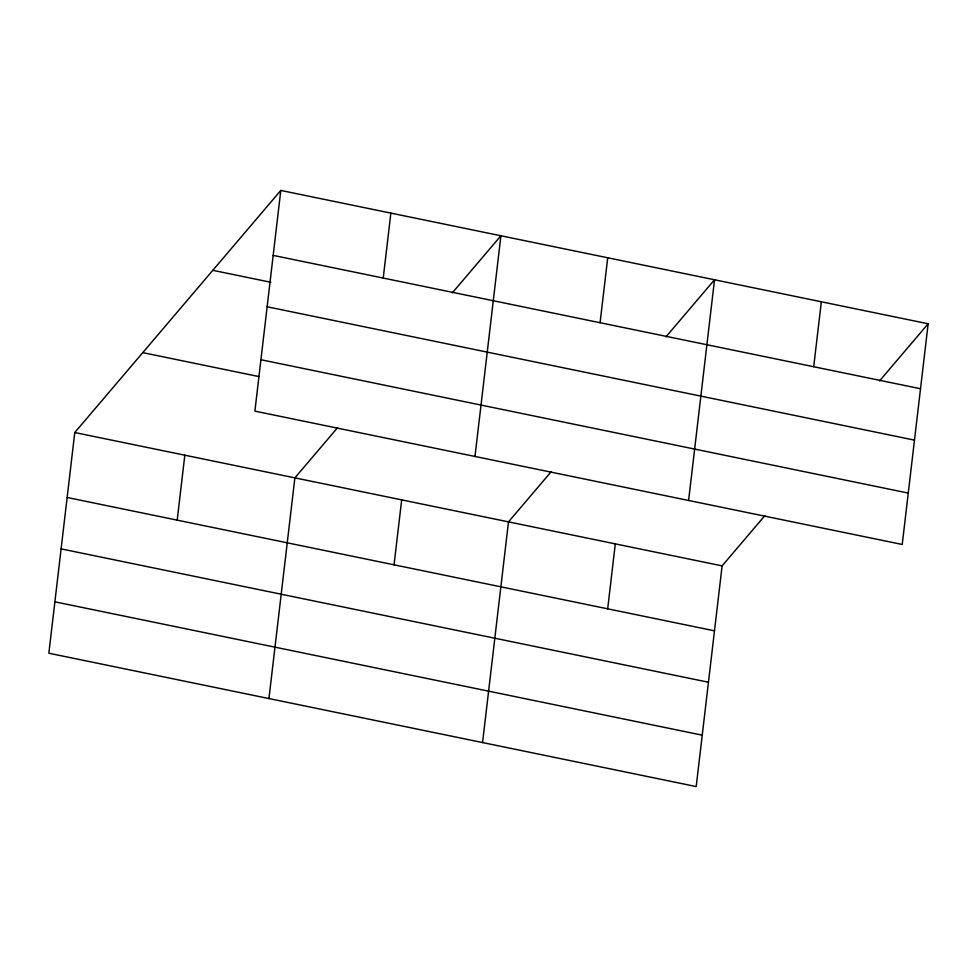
<?xml version="1.0" encoding="UTF-8"?>
<svg xmlns="http://www.w3.org/2000/svg" width="977" height="977" viewBox="0 0 977 977"><rect width="100%" height="100%" fill="white"/><g stroke="black" fill="none" stroke-linecap="round" stroke-linejoin="round"><path stroke-width="1.47" d="M280.802 190.43L254.887 411.122L902.223 544.47L928.15 323.778L280.802 190.43L74.777 432.53L48.85 653.222L696.198 786.57L722.113 565.878L764.857 515.661M177.191 520.155L184.824 455.197M268.944 698.555L294.871 477.875L337.602 427.657M383.228 278.054L390.861 213.108M394.049 564.828L401.681 499.87M474.981 456.454L500.908 235.775L452.339 292.844M482.565 742.557L508.492 521.877L551.236 471.659M600.086 322.728L607.718 257.781M607.682 608.83L615.302 543.871M688.602 500.468L714.529 279.776L665.96 336.845M813.707 366.729L821.339 301.783M879.581 380.847L928.15 323.778M273.181 255.388L920.517 388.736M212.815 270.324L270.812 282.28M267.136 306.778L914.484 440.126M260.92 359.731L908.268 493.08M142.764 352.636L258.758 376.536M74.777 432.53L722.113 565.878M67.144 497.476L714.492 630.824M61.111 548.879L708.447 682.227M54.883 601.82L702.231 735.168"/></g></svg>
